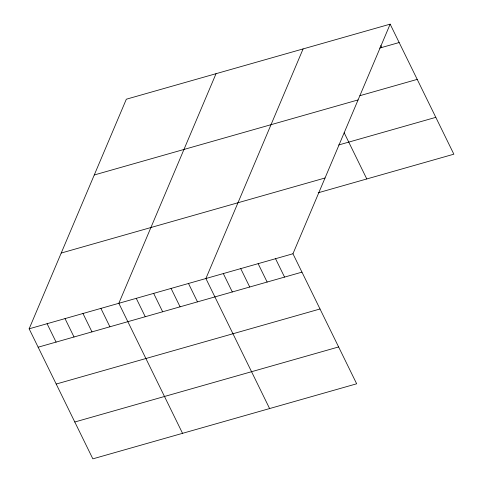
<?xml version="1.0" encoding="UTF-8"?>
<svg xmlns="http://www.w3.org/2000/svg" width="483" height="483" viewBox="0 0 483 483"><rect width="100%" height="100%" fill="white"/><g stroke="black" fill="none" stroke-linecap="round" stroke-linejoin="round"><path stroke-width="0.72" d="M390.155 24.15L292.958 253.756L356.665 383.792L92.845 458.85L29.143 328.814L126.335 99.208L390.155 24.15L453.857 154.186L318.188 192.783M216.034 73.688L118.836 303.294L182.544 433.329M303.095 48.922L205.897 278.522L269.605 408.558M379.572 48.107L399.163 42.534M359.895 95.688L417.215 79.381M94.263 174.979L358.078 99.921M338.595 145.003L435.811 117.345M61.214 253.044L325.035 177.986M29.143 328.814L292.958 253.756M38.145 347.199L301.966 272.14M56.197 384.045L320.018 308.987M74.793 422.003L338.613 346.945M380.785 45.523L381.751 47.491M344.18 132.789L366.796 178.958M275.545 258.707L284.553 277.091M258.133 263.664L267.141 282.048M240.721 268.614L249.729 287.005M223.309 273.571L232.317 291.955M188.485 283.479L197.493 301.863M171.073 288.429L180.081 306.82M153.66 293.386L162.668 311.77M136.248 298.337L145.256 316.727M100.899 308.396L109.907 326.786M82.961 313.503L91.969 331.887M65.018 318.605L74.026 336.989M47.08 323.707L56.088 342.097"/></g></svg>
